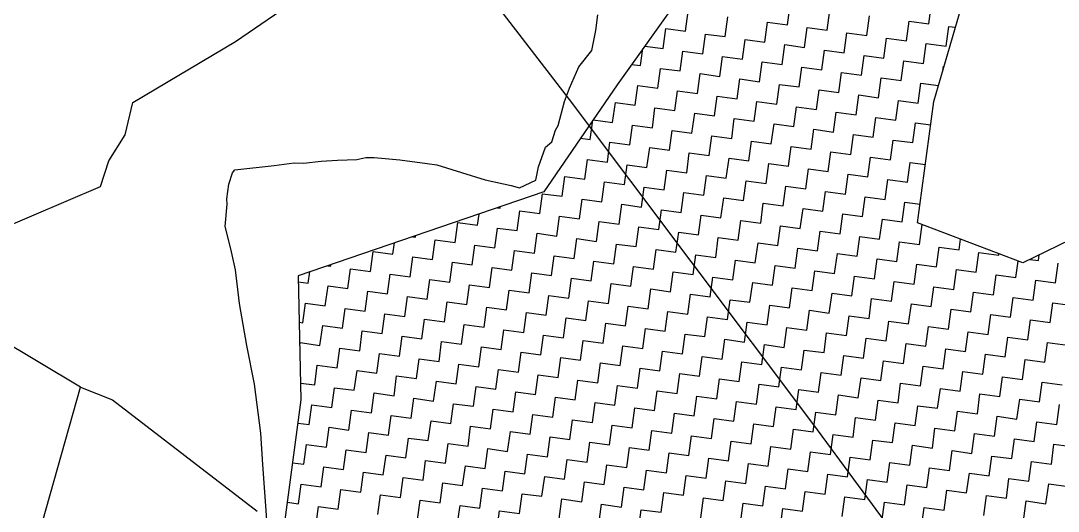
# Model space of a CAD drawing. Header units: metres. Extents: x 291974 to 293244, y 2020596 to 2023640.
# Drawn here: x 292339.3 to 292468.8, y 2021104.7 to 2021166 of the extents above; entities that cross this region are included whole.
import ezdxf

# ---------------------------------------------------------------- set-up
doc = ezdxf.new("R2010")
doc.units = ezdxf.units.M
doc.header["$MEASUREMENT"] = 0
for name, color, linetype in [('LINE_WATER', 4, 'Continuous'), ('POLY_HATCH', 12, 'Continuous'), ('POLY_PARCEL', 6, 'Continuous')]:
    doc.layers.add(name, color=color, linetype=linetype)

msp = doc.modelspace()

# ---------------------------------------------------------------- linework, layer by layer
at = {"layer": 'LINE_WATER'}
for p, q in [((292411.08, 2021164.76), (292411.35, 2021166.74)), ((292410.61, 2021162.27), (292411.08, 2021164.76)), ((292408.99, 2021160.21), (292410.61, 2021162.27)), ((292407.82, 2021157.55), (292408.99, 2021160.21)), ((292407.2, 2021155.89), (292407.82, 2021157.55)), ((292406.39, 2021152.91), (292407.2, 2021155.89)), ((292405.58, 2021150.87), (292406.04, 2021152.29)), ((292406.04, 2021152.29), (292406.39, 2021152.91)), ((292404.82, 2021150.17), (292405.58, 2021150.87)), ((292403.95, 2021147.74), (292404.82, 2021150.17)), ((292370.94, 2021147.89), (292373.4, 2021148.23)), ((292373.4, 2021148.23), (292374.6, 2021148.2)), ((292374.6, 2021148.2), (292376.79, 2021148.45)), ((292376.79, 2021148.45), (292378.82, 2021148.58)), ((292378.82, 2021148.58), (292381.24, 2021148.65)), ((292381.24, 2021148.65), (292382.35, 2021148.9)), ((292382.35, 2021148.9), (292383.43, 2021148.89)), ((292383.43, 2021148.89), (292386.61, 2021148.6)), ((292386.61, 2021148.6), (292390.04, 2021148.14)), ((292390.04, 2021148.14), (292391.23, 2021147.98)), ((292365.25, 2021145.57), (292365.71, 2021146.99)), ((292365.71, 2021146.99), (292366.03, 2021147.35)), ((292366.03, 2021147.35), (292370.94, 2021147.89)), ((292391.23, 2021147.98), (292394.32, 2021147.02)), ((292394.32, 2021147.02), (292397.28, 2021146.09)), ((292403.59, 2021146.04), (292403.95, 2021147.74)), ((292365, 2021143.73), (292365.25, 2021145.57)), ((292397.28, 2021146.09), (292400.54, 2021145.38)), ((292401.58, 2021145.1), (292403.59, 2021146.04)), ((292400.54, 2021145.38), (292401.58, 2021145.1)), ((292364.81, 2021140.26), (292365.05, 2021143.05)), ((292365.05, 2021143.05), (292365, 2021143.73)), ((292365.5, 2021137.49), (292364.81, 2021140.26)), ((292366.09, 2021134.86), (292365.5, 2021137.49)), ((292366.59, 2021130.63), (292366.09, 2021134.86)), ((292367.5, 2021125.41), (292366.59, 2021130.63)), ((292368.46, 2021120.58), (292367.5, 2021125.41)), ((292369.25, 2021114.43), (292368.46, 2021120.58)), ((292369.52, 2021110.5), (292369.25, 2021114.43)), ((292370.02, 2021103.61), (292369.52, 2021110.5))]:
    msp.add_line(p, q, dxfattribs=at)
at = {"layer": 'POLY_HATCH'}
for p, q in [((292453.31, 2021155.91), (292457.86, 2021171.56)), ((292422.76, 2021170.6), (292413.74, 2021157.99)), ((292413.74, 2021157.99), (292404.61, 2021144.59)), ((292451.27, 2021140.74), (292453.31, 2021155.91)), ((292404.61, 2021144.59), (292373.91, 2021134.1)), ((292464.42, 2021135.72), (292451.27, 2021140.74)), ((292474.87, 2021140.81), (292464.42, 2021135.72)), ((292373.91, 2021134.1), (292374.27, 2021118.6)), ((292374.27, 2021118.6), (292371.68, 2021099.44))]:
    msp.add_line(p, q, dxfattribs=at)
at = {"layer": 'POLY_HATCH', "linetype": 'Continuous'}
for p, q in [((292435.02, 2021165.47), (292435.35, 2021167.95)), ((292452.7, 2021165.61), (292453.03, 2021168.09)), ((292422.3, 2021164.67), (292422.63, 2021167.14)), ((292427.25, 2021164), (292427.59, 2021166.48)), ((292439.97, 2021164.81), (292440.31, 2021167.28)), ((292444.93, 2021164.14), (292445.26, 2021166.62)), ((292419.49, 2021162.52), (292419.82, 2021165)), ((292419.82, 2021165), (292422.3, 2021164.67)), ((292432.21, 2021163.33), (292432.54, 2021165.81)), ((292432.54, 2021165.81), (292435.02, 2021165.47)), ((292437.16, 2021162.66), (292437.5, 2021165.14)), ((292437.5, 2021165.14), (292439.97, 2021164.81)), ((292449.88, 2021163.47), (292450.22, 2021165.95)), ((292450.22, 2021165.95), (292452.7, 2021165.61)), ((292454.84, 2021162.8), (292455.17, 2021165.28)), ((292455.17, 2021165.28), (292456, 2021165.17)), ((292424.44, 2021161.85), (292424.77, 2021164.33)), ((292424.77, 2021164.33), (292427.25, 2021164)), ((292429.4, 2021161.19), (292429.73, 2021163.66)), ((292429.73, 2021163.66), (292432.21, 2021163.33)), ((292442.12, 2021161.99), (292442.45, 2021164.47)), ((292442.45, 2021164.47), (292444.93, 2021164.14)), ((292447.07, 2021161.33), (292447.41, 2021163.8)), ((292447.41, 2021163.8), (292449.88, 2021163.47)), ((292416.67, 2021160.38), (292416.96, 2021162.5)), ((292417.2, 2021162.83), (292419.49, 2021162.52)), ((292434.35, 2021160.52), (292434.68, 2021163)), ((292434.68, 2021163), (292437.16, 2021162.66)), ((292439.31, 2021159.85), (292439.64, 2021162.33)), ((292439.64, 2021162.33), (292442.12, 2021161.99)), ((292452.03, 2021160.66), (292452.36, 2021163.14)), ((292452.36, 2021163.14), (292454.84, 2021162.8)), ((292421.63, 2021159.71), (292421.96, 2021162.19)), ((292421.96, 2021162.19), (292424.44, 2021161.85)), ((292426.58, 2021159.04), (292426.92, 2021161.52)), ((292426.92, 2021161.52), (292429.4, 2021161.19)), ((292444.26, 2021159.18), (292444.59, 2021161.66)), ((292444.59, 2021161.66), (292447.07, 2021161.33)), ((292449.22, 2021158.51), (292449.55, 2021160.99)), ((292449.55, 2021160.99), (292452.03, 2021160.66)), ((292415.55, 2021160.53), (292416.67, 2021160.38)), ((292418.82, 2021157.57), (292419.15, 2021160.04)), ((292419.15, 2021160.04), (292421.63, 2021159.71)), ((292431.54, 2021158.37), (292431.87, 2021160.85)), ((292431.87, 2021160.85), (292434.35, 2021160.52)), ((292436.49, 2021157.71), (292436.83, 2021160.18)), ((292436.83, 2021160.18), (292439.31, 2021159.85)), ((292454.43, 2021159.74), (292454.51, 2021160.32)), ((292454.51, 2021160.32), (292454.59, 2021160.31)), ((292423.77, 2021156.9), (292424.11, 2021159.38)), ((292424.11, 2021159.38), (292426.58, 2021159.04)), ((292428.73, 2021156.23), (292429.06, 2021158.71)), ((292429.06, 2021158.71), (292431.54, 2021158.37)), ((292441.45, 2021157.04), (292441.78, 2021159.52)), ((292441.78, 2021159.52), (292444.26, 2021159.18)), ((292446.4, 2021156.37), (292446.74, 2021158.85)), ((292446.74, 2021158.85), (292449.22, 2021158.51)), ((292416.01, 2021155.42), (292416.34, 2021157.9)), ((292416.34, 2021157.9), (292418.82, 2021157.57)), ((292420.96, 2021154.76), (292421.3, 2021157.23)), ((292421.3, 2021157.23), (292423.77, 2021156.9)), ((292433.68, 2021155.56), (292434.02, 2021158.04)), ((292434.02, 2021158.04), (292436.49, 2021157.71)), ((292438.64, 2021154.9), (292438.97, 2021157.37)), ((292438.97, 2021157.37), (292441.45, 2021157.04)), ((292451.36, 2021155.7), (292451.69, 2021158.18)), ((292451.69, 2021158.18), (292453.89, 2021157.89)), ((292413.19, 2021153.28), (292413.53, 2021155.76)), ((292413.53, 2021155.76), (292416.01, 2021155.42)), ((292425.92, 2021154.09), (292426.25, 2021156.57)), ((292426.25, 2021156.57), (292428.73, 2021156.23)), ((292430.87, 2021153.42), (292431.21, 2021155.9)), ((292431.21, 2021155.9), (292433.68, 2021155.56)), ((292443.59, 2021154.23), (292443.93, 2021156.71)), ((292443.93, 2021156.71), (292446.4, 2021156.37)), ((292448.55, 2021153.56), (292448.88, 2021156.04)), ((292448.88, 2021156.04), (292451.36, 2021155.7)), ((292418.15, 2021152.61), (292418.48, 2021155.09)), ((292418.48, 2021155.09), (292420.96, 2021154.76)), ((292435.83, 2021152.75), (292436.16, 2021155.23)), ((292436.16, 2021155.23), (292438.64, 2021154.9)), ((292440.78, 2021152.08), (292441.12, 2021154.56)), ((292441.12, 2021154.56), (292443.59, 2021154.23)), ((292410.38, 2021151.14), (292410.71, 2021153.55)), ((292410.75, 2021153.61), (292413.19, 2021153.28)), ((292423.1, 2021151.94), (292423.44, 2021154.42)), ((292423.44, 2021154.42), (292425.92, 2021154.09)), ((292428.06, 2021151.28), (292428.39, 2021153.75)), ((292428.39, 2021153.75), (292430.87, 2021153.42)), ((292445.74, 2021151.42), (292446.07, 2021153.89)), ((292446.07, 2021153.89), (292448.55, 2021153.56)), ((292450.69, 2021150.75), (292451.03, 2021153.23)), ((292451.03, 2021153.23), (292452.92, 2021152.97)), ((292415.34, 2021150.47), (292415.67, 2021152.95)), ((292415.67, 2021152.95), (292418.15, 2021152.61)), ((292420.29, 2021149.8), (292420.63, 2021152.28)), ((292420.63, 2021152.28), (292423.1, 2021151.94)), ((292433.01, 2021150.61), (292433.35, 2021153.09)), ((292433.35, 2021153.09), (292435.83, 2021152.75)), ((292437.97, 2021149.94), (292438.3, 2021152.42)), ((292438.3, 2021152.42), (292440.78, 2021152.08)), ((292409.18, 2021151.3), (292410.38, 2021151.14)), ((292412.53, 2021148.32), (292412.86, 2021150.8)), ((292412.86, 2021150.8), (292415.34, 2021150.47)), ((292425.25, 2021149.13), (292425.58, 2021151.61)), ((292425.58, 2021151.61), (292428.06, 2021151.28)), ((292430.2, 2021148.46), (292430.54, 2021150.94)), ((292430.54, 2021150.94), (292433.01, 2021150.61)), ((292442.93, 2021149.27), (292443.26, 2021151.75)), ((292443.26, 2021151.75), (292445.74, 2021151.42)), ((292447.88, 2021148.6), (292448.21, 2021151.08)), ((292448.21, 2021151.08), (292450.69, 2021150.75)), ((292417.48, 2021147.66), (292417.82, 2021150.13)), ((292417.82, 2021150.13), (292420.29, 2021149.8)), ((292422.44, 2021146.99), (292422.77, 2021149.47)), ((292422.77, 2021149.47), (292425.25, 2021149.13)), ((292435.16, 2021147.8), (292435.49, 2021150.27)), ((292435.49, 2021150.27), (292437.97, 2021149.94)), ((292440.11, 2021147.13), (292440.45, 2021149.61)), ((292440.45, 2021149.61), (292442.93, 2021149.27)), ((292409.72, 2021146.18), (292410.05, 2021148.66)), ((292410.05, 2021148.66), (292412.53, 2021148.32)), ((292414.67, 2021145.51), (292415, 2021147.99)), ((292415, 2021147.99), (292417.48, 2021147.66)), ((292427.39, 2021146.32), (292427.73, 2021148.8)), ((292427.73, 2021148.8), (292430.2, 2021148.46)), ((292432.35, 2021145.65), (292432.68, 2021148.13)), ((292432.68, 2021148.13), (292435.16, 2021147.8)), ((292445.07, 2021146.46), (292445.4, 2021148.94)), ((292445.4, 2021148.94), (292447.88, 2021148.6)), ((292450.02, 2021145.79), (292450.36, 2021148.27)), ((292450.36, 2021148.27), (292452.25, 2021148.02)), ((292419.63, 2021144.85), (292419.96, 2021147.32)), ((292419.96, 2021147.32), (292422.44, 2021146.99)), ((292437.3, 2021144.99), (292437.64, 2021147.46)), ((292437.64, 2021147.46), (292440.11, 2021147.13)), ((292442.26, 2021144.32), (292442.59, 2021146.79)), ((292442.59, 2021146.79), (292445.07, 2021146.46)), ((292406.9, 2021144.04), (292407.24, 2021146.51)), ((292407.24, 2021146.51), (292409.72, 2021146.18)), ((292411.86, 2021143.37), (292412.19, 2021145.85)), ((292412.19, 2021145.85), (292414.67, 2021145.51)), ((292424.58, 2021144.18), (292424.91, 2021146.65)), ((292424.91, 2021146.65), (292427.39, 2021146.32)), ((292429.54, 2021143.51), (292429.87, 2021145.99)), ((292429.87, 2021145.99), (292432.35, 2021145.65)), ((292447.21, 2021143.65), (292447.55, 2021146.13)), ((292447.55, 2021146.13), (292450.02, 2021145.79)), ((292404.09, 2021141.89), (292404.43, 2021144.37)), ((292404.43, 2021144.37), (292406.9, 2021144.04)), ((292416.81, 2021142.7), (292417.15, 2021145.18)), ((292417.15, 2021145.18), (292419.63, 2021144.85)), ((292421.77, 2021142.03), (292422.1, 2021144.51)), ((292422.1, 2021144.51), (292424.58, 2021144.18)), ((292434.49, 2021142.84), (292434.82, 2021145.32)), ((292434.82, 2021145.32), (292437.3, 2021144.99)), ((292439.45, 2021142.17), (292439.78, 2021144.65)), ((292439.78, 2021144.65), (292442.26, 2021144.32)), ((292409.05, 2021141.23), (292409.38, 2021143.7)), ((292409.38, 2021143.7), (292411.86, 2021143.37)), ((292414, 2021140.56), (292414.34, 2021143.04)), ((292414.34, 2021143.04), (292416.81, 2021142.7)), ((292426.72, 2021141.37), (292427.06, 2021143.84)), ((292427.06, 2021143.84), (292429.54, 2021143.51)), ((292431.68, 2021140.7), (292432.01, 2021143.18)), ((292432.01, 2021143.18), (292434.49, 2021142.84)), ((292444.4, 2021141.51), (292444.73, 2021143.98)), ((292444.73, 2021143.98), (292447.21, 2021143.65)), ((292449.36, 2021140.84), (292449.69, 2021143.32)), ((292449.69, 2021143.32), (292451.58, 2021143.06)), ((292396.33, 2021140.42), (292396.51, 2021141.82)), ((292398.8, 2021142.61), (292399.14, 2021142.56)), ((292399.14, 2021142.56), (292399.16, 2021142.73)), ((292401.28, 2021139.75), (292401.61, 2021142.23)), ((292401.61, 2021142.23), (292404.09, 2021141.89)), ((292406.24, 2021139.08), (292406.57, 2021141.56)), ((292406.57, 2021141.56), (292409.05, 2021141.23)), ((292418.96, 2021139.89), (292419.29, 2021142.37)), ((292419.29, 2021142.37), (292421.77, 2021142.03)), ((292423.91, 2021139.22), (292424.25, 2021141.7)), ((292424.25, 2021141.7), (292426.72, 2021141.37)), ((292436.63, 2021140.03), (292436.97, 2021142.51)), ((292436.97, 2021142.51), (292439.45, 2021142.17)), ((292441.59, 2021139.36), (292441.92, 2021141.84)), ((292441.92, 2021141.84), (292444.4, 2021141.51)), ((292393.51, 2021138.27), (292393.85, 2021140.75)), ((292393.85, 2021140.75), (292396.33, 2021140.42)), ((292411.19, 2021138.41), (292411.52, 2021140.89)), ((292411.52, 2021140.89), (292414, 2021140.56)), ((292416.15, 2021137.75), (292416.48, 2021140.22)), ((292416.48, 2021140.22), (292418.96, 2021139.89)), ((292428.87, 2021138.55), (292429.2, 2021141.03)), ((292429.2, 2021141.03), (292431.68, 2021140.7)), ((292433.82, 2021137.89), (292434.16, 2021140.36)), ((292434.16, 2021140.36), (292436.63, 2021140.03)), ((292446.54, 2021138.69), (292446.88, 2021141.17)), ((292446.88, 2021141.17), (292449.36, 2021140.84)), ((292451.5, 2021138.03), (292451.83, 2021140.5)), ((292451.83, 2021140.5), (292451.92, 2021140.49)), ((292388.22, 2021138.99), (292388.56, 2021138.94)), ((292388.56, 2021138.94), (292388.58, 2021139.11)), ((292398.47, 2021137.61), (292398.8, 2021140.08)), ((292398.8, 2021140.08), (292401.28, 2021139.75)), ((292403.42, 2021136.94), (292403.76, 2021139.42)), ((292403.76, 2021139.42), (292406.24, 2021139.08)), ((292421.1, 2021137.08), (292421.44, 2021139.56)), ((292421.44, 2021139.56), (292423.91, 2021139.22)), ((292438.78, 2021137.22), (292439.11, 2021139.7)), ((292439.11, 2021139.7), (292441.59, 2021139.36)), ((292443.73, 2021136.55), (292444.07, 2021139.03)), ((292444.07, 2021139.03), (292446.54, 2021138.69)), ((292385.75, 2021136.8), (292385.94, 2021138.21)), ((292390.7, 2021136.13), (292391.04, 2021138.61)), ((292391.04, 2021138.61), (292393.51, 2021138.27)), ((292395.66, 2021135.46), (292395.99, 2021137.94)), ((292395.99, 2021137.94), (292398.47, 2021137.61)), ((292408.38, 2021136.27), (292408.71, 2021138.75)), ((292408.71, 2021138.75), (292411.19, 2021138.41)), ((292413.33, 2021135.6), (292413.67, 2021138.08)), ((292413.67, 2021138.08), (292416.15, 2021137.75)), ((292426.06, 2021136.41), (292426.39, 2021138.89)), ((292426.39, 2021138.89), (292428.87, 2021138.55)), ((292431.01, 2021135.74), (292431.35, 2021138.22)), ((292431.35, 2021138.22), (292433.82, 2021137.89)), ((292448.69, 2021135.88), (292449.02, 2021138.36)), ((292449.02, 2021138.36), (292451.5, 2021138.03)), ((292453.64, 2021135.21), (292453.98, 2021137.69)), ((292453.98, 2021137.69), (292456.45, 2021137.36)), ((292456.45, 2021137.36), (292456.63, 2021138.69)), ((292382.94, 2021134.65), (292383.27, 2021137.13)), ((292383.27, 2021137.13), (292385.75, 2021136.8)), ((292387.89, 2021133.99), (292388.22, 2021136.46)), ((292388.22, 2021136.46), (292390.7, 2021136.13)), ((292400.61, 2021134.79), (292400.95, 2021137.27)), ((292400.95, 2021137.27), (292403.42, 2021136.94)), ((292405.57, 2021134.13), (292405.9, 2021136.6)), ((292405.9, 2021136.6), (292408.38, 2021136.27)), ((292418.29, 2021134.93), (292418.62, 2021137.41)), ((292418.62, 2021137.41), (292421.1, 2021137.08)), ((292423.24, 2021134.27), (292423.58, 2021136.74)), ((292423.58, 2021136.74), (292426.06, 2021136.41)), ((292435.97, 2021135.07), (292436.3, 2021137.55)), ((292436.3, 2021137.55), (292438.78, 2021137.22)), ((292440.92, 2021134.41), (292441.26, 2021136.88)), ((292441.26, 2021136.88), (292443.73, 2021136.55)), ((292458.6, 2021134.55), (292458.93, 2021137.02)), ((292458.93, 2021137.02), (292461.41, 2021136.69)), ((292461.41, 2021136.69), (292461.43, 2021136.86)), ((292466.37, 2021136.02), (292466.46, 2021136.71)), ((292377.63, 2021135.37), (292377.98, 2021135.32)), ((292377.98, 2021135.32), (292378, 2021135.5)), ((292392.85, 2021133.32), (292393.18, 2021135.8)), ((292393.18, 2021135.8), (292395.66, 2021135.46)), ((292397.8, 2021132.65), (292398.14, 2021135.13)), ((292398.14, 2021135.13), (292400.61, 2021134.79)), ((292410.52, 2021133.46), (292410.86, 2021135.94)), ((292410.86, 2021135.94), (292413.33, 2021135.6)), ((292415.48, 2021132.79), (292415.81, 2021135.27)), ((292415.81, 2021135.27), (292418.29, 2021134.93)), ((292428.2, 2021133.6), (292428.53, 2021136.08)), ((292428.53, 2021136.08), (292431.01, 2021135.74)), ((292433.15, 2021132.93), (292433.49, 2021135.41)), ((292433.49, 2021135.41), (292435.97, 2021135.07)), ((292445.88, 2021133.74), (292446.21, 2021136.22)), ((292446.21, 2021136.22), (292448.69, 2021135.88)), ((292450.83, 2021133.07), (292451.17, 2021135.55)), ((292451.17, 2021135.55), (292453.64, 2021135.21)), ((292463.55, 2021133.88), (292463.83, 2021135.94)), ((292465.33, 2021136.16), (292466.37, 2021136.02)), ((292468.51, 2021133.21), (292468.84, 2021135.69)), ((292375.17, 2021133.18), (292375.36, 2021134.59)), ((292380.12, 2021132.51), (292380.46, 2021134.99)), ((292380.46, 2021134.99), (292382.94, 2021134.65)), ((292385.08, 2021131.84), (292385.41, 2021134.32)), ((292385.41, 2021134.32), (292387.89, 2021133.99)), ((292402.76, 2021131.98), (292403.09, 2021134.46)), ((292403.09, 2021134.46), (292405.57, 2021134.13)), ((292407.71, 2021131.32), (292408.05, 2021133.79)), ((292408.05, 2021133.79), (292410.52, 2021133.46)), ((292420.43, 2021132.12), (292420.77, 2021134.6)), ((292420.77, 2021134.6), (292423.24, 2021134.27)), ((292425.39, 2021131.46), (292425.72, 2021133.93)), ((292425.72, 2021133.93), (292428.2, 2021133.6)), ((292438.11, 2021132.26), (292438.44, 2021134.74)), ((292438.44, 2021134.74), (292440.92, 2021134.41)), ((292443.07, 2021131.6), (292443.4, 2021134.07)), ((292443.4, 2021134.07), (292445.88, 2021133.74)), ((292455.79, 2021132.4), (292456.12, 2021134.88)), ((292456.12, 2021134.88), (292458.6, 2021134.55)), ((292460.74, 2021131.74), (292461.08, 2021134.21)), ((292461.08, 2021134.21), (292463.55, 2021133.88)), ((292373.93, 2021133.35), (292375.17, 2021133.18)), ((292377.31, 2021130.37), (292377.65, 2021132.85)), ((292377.65, 2021132.85), (292380.12, 2021132.51)), ((292390.03, 2021131.18), (292390.37, 2021133.65)), ((292390.37, 2021133.65), (292392.85, 2021133.32)), ((292394.99, 2021130.51), (292395.32, 2021132.99)), ((292395.32, 2021132.99), (292397.8, 2021132.65)), ((292412.67, 2021130.65), (292413, 2021133.13)), ((292413, 2021133.13), (292415.48, 2021132.79)), ((292417.62, 2021129.98), (292417.96, 2021132.46)), ((292417.96, 2021132.46), (292420.43, 2021132.12)), ((292430.34, 2021130.79), (292430.68, 2021133.27)), ((292430.68, 2021133.27), (292433.15, 2021132.93)), ((292435.3, 2021130.12), (292435.63, 2021132.6)), ((292435.63, 2021132.6), (292438.11, 2021132.26)), ((292448.02, 2021130.93), (292448.35, 2021133.41)), ((292448.35, 2021133.41), (292450.83, 2021133.07)), ((292452.98, 2021130.26), (292453.31, 2021132.74)), ((292453.31, 2021132.74), (292455.79, 2021132.4)), ((292465.7, 2021131.07), (292466.03, 2021133.55)), ((292466.03, 2021133.55), (292468.51, 2021133.21)), ((292382.27, 2021129.7), (292382.6, 2021132.18)), ((292382.6, 2021132.18), (292385.08, 2021131.84)), ((292387.22, 2021129.03), (292387.56, 2021131.51)), ((292387.56, 2021131.51), (292390.03, 2021131.18)), ((292399.94, 2021129.84), (292400.28, 2021132.32)), ((292400.28, 2021132.32), (292402.76, 2021131.98)), ((292404.9, 2021129.17), (292405.23, 2021131.65)), ((292405.23, 2021131.65), (292407.71, 2021131.32)), ((292422.58, 2021129.31), (292422.91, 2021131.79)), ((292422.91, 2021131.79), (292425.39, 2021131.46)), ((292440.25, 2021129.45), (292440.59, 2021131.93)), ((292440.59, 2021131.93), (292443.07, 2021131.6)), ((292445.21, 2021128.78), (292445.54, 2021131.26)), ((292445.54, 2021131.26), (292448.02, 2021130.93)), ((292457.93, 2021129.59), (292458.26, 2021132.07)), ((292458.26, 2021132.07), (292460.74, 2021131.74)), ((292462.89, 2021128.92), (292463.22, 2021131.4)), ((292463.22, 2021131.4), (292465.7, 2021131.07)), ((292374.5, 2021128.22), (292374.84, 2021130.7)), ((292374.84, 2021130.7), (292377.31, 2021130.37)), ((292379.46, 2021127.56), (292379.79, 2021130.03)), ((292379.79, 2021130.03), (292382.27, 2021129.7)), ((292392.18, 2021128.36), (292392.51, 2021130.84)), ((292392.51, 2021130.84), (292394.99, 2021130.51)), ((292397.13, 2021127.7), (292397.47, 2021130.17)), ((292397.47, 2021130.17), (292399.94, 2021129.84)), ((292409.86, 2021128.5), (292410.19, 2021130.98)), ((292410.19, 2021130.98), (292412.67, 2021130.65)), ((292414.81, 2021127.84), (292415.14, 2021130.31)), ((292415.14, 2021130.31), (292417.62, 2021129.98)), ((292427.53, 2021128.64), (292427.87, 2021131.12)), ((292427.87, 2021131.12), (292430.34, 2021130.79)), ((292432.49, 2021127.98), (292432.82, 2021130.45)), ((292432.82, 2021130.45), (292435.3, 2021130.12)), ((292450.16, 2021128.12), (292450.5, 2021130.59)), ((292450.5, 2021130.59), (292452.98, 2021130.26)), ((292455.12, 2021127.45), (292455.45, 2021129.93)), ((292455.45, 2021129.93), (292457.93, 2021129.59)), ((292467.84, 2021128.26), (292468.17, 2021130.73)), ((292468.17, 2021130.73), (292470.65, 2021130.4)), ((292384.41, 2021126.89), (292384.75, 2021129.37)), ((292384.75, 2021129.37), (292387.22, 2021129.03)), ((292389.37, 2021126.22), (292389.7, 2021128.7)), ((292389.7, 2021128.7), (292392.18, 2021128.36)), ((292402.09, 2021127.03), (292402.42, 2021129.51)), ((292402.42, 2021129.51), (292404.9, 2021129.17)), ((292407.04, 2021126.36), (292407.38, 2021128.84)), ((292407.38, 2021128.84), (292409.86, 2021128.5)), ((292419.77, 2021127.17), (292420.1, 2021129.65)), ((292420.1, 2021129.65), (292422.58, 2021129.31)), ((292424.72, 2021126.5), (292425.05, 2021128.98)), ((292425.05, 2021128.98), (292427.53, 2021128.64)), ((292437.44, 2021127.31), (292437.78, 2021129.79)), ((292437.78, 2021129.79), (292440.25, 2021129.45)), ((292442.4, 2021126.64), (292442.73, 2021129.12)), ((292442.73, 2021129.12), (292445.21, 2021128.78)), ((292460.07, 2021126.78), (292460.41, 2021129.26)), ((292460.41, 2021129.26), (292462.89, 2021128.92)), ((292465.03, 2021126.11), (292465.36, 2021128.59)), ((292465.36, 2021128.59), (292467.84, 2021128.26)), ((292374.05, 2021128.29), (292374.5, 2021128.22)), ((292376.64, 2021125.41), (292376.98, 2021127.89)), ((292376.98, 2021127.89), (292379.46, 2021127.56)), ((292394.32, 2021125.55), (292394.66, 2021128.03)), ((292394.66, 2021128.03), (292397.13, 2021127.7)), ((292399.28, 2021124.88), (292399.61, 2021127.36)), ((292399.61, 2021127.36), (292402.09, 2021127.03)), ((292412, 2021125.69), (292412.33, 2021128.17)), ((292412.33, 2021128.17), (292414.81, 2021127.84)), ((292416.95, 2021125.02), (292417.29, 2021127.5)), ((292417.29, 2021127.5), (292419.77, 2021127.17)), ((292429.68, 2021125.83), (292430.01, 2021128.31)), ((292430.01, 2021128.31), (292432.49, 2021127.98)), ((292434.63, 2021125.16), (292434.96, 2021127.64)), ((292434.96, 2021127.64), (292437.44, 2021127.31)), ((292447.35, 2021125.97), (292447.69, 2021128.45)), ((292447.69, 2021128.45), (292450.16, 2021128.12)), ((292452.31, 2021125.3), (292452.64, 2021127.78)), ((292452.64, 2021127.78), (292455.12, 2021127.45)), ((292381.6, 2021124.74), (292381.93, 2021127.22)), ((292381.93, 2021127.22), (292384.41, 2021126.89)), ((292386.56, 2021124.08), (292386.89, 2021126.55)), ((292386.89, 2021126.55), (292389.37, 2021126.22)), ((292404.23, 2021124.22), (292404.57, 2021126.69)), ((292404.57, 2021126.69), (292407.04, 2021126.36)), ((292409.19, 2021123.55), (292409.52, 2021126.03)), ((292409.52, 2021126.03), (292412, 2021125.69)), ((292421.91, 2021124.36), (292422.24, 2021126.83)), ((292422.24, 2021126.83), (292424.72, 2021126.5)), ((292426.86, 2021123.69), (292427.2, 2021126.17)), ((292427.2, 2021126.17), (292429.68, 2021125.83)), ((292439.59, 2021124.5), (292439.92, 2021126.97)), ((292439.92, 2021126.97), (292442.4, 2021126.64)), ((292444.54, 2021123.83), (292444.87, 2021126.31)), ((292444.87, 2021126.31), (292447.35, 2021125.97)), ((292457.26, 2021124.64), (292457.6, 2021127.11)), ((292457.6, 2021127.11), (292460.07, 2021126.78)), ((292462.22, 2021123.97), (292462.55, 2021126.45)), ((292462.55, 2021126.45), (292465.03, 2021126.11)), ((292374.11, 2021125.34), (292374.17, 2021125.75)), ((292374.17, 2021125.75), (292376.64, 2021125.41)), ((292378.79, 2021122.6), (292379.12, 2021125.08)), ((292379.12, 2021125.08), (292381.6, 2021124.74)), ((292391.51, 2021123.41), (292391.84, 2021125.89)), ((292391.84, 2021125.89), (292394.32, 2021125.55)), ((292396.47, 2021122.74), (292396.8, 2021125.22)), ((292396.8, 2021125.22), (292399.28, 2021124.88)), ((292414.14, 2021122.88), (292414.48, 2021125.36)), ((292414.48, 2021125.36), (292416.95, 2021125.02)), ((292419.1, 2021122.21), (292419.43, 2021124.69)), ((292419.43, 2021124.69), (292421.91, 2021124.36)), ((292431.82, 2021123.02), (292432.15, 2021125.5)), ((292432.15, 2021125.5), (292434.63, 2021125.16)), ((292436.77, 2021122.35), (292437.11, 2021124.83)), ((292437.11, 2021124.83), (292439.59, 2021124.5)), ((292449.5, 2021123.16), (292449.83, 2021125.64)), ((292449.83, 2021125.64), (292452.31, 2021125.3)), ((292454.45, 2021122.49), (292454.79, 2021124.97)), ((292454.79, 2021124.97), (292457.26, 2021124.64)), ((292467.17, 2021123.3), (292467.51, 2021125.78)), ((292467.51, 2021125.78), (292469.98, 2021125.44)), ((292383.74, 2021121.93), (292384.08, 2021124.41)), ((292384.08, 2021124.41), (292386.56, 2021124.08)), ((292388.7, 2021121.27), (292389.03, 2021123.74)), ((292389.03, 2021123.74), (292391.51, 2021123.41)), ((292401.42, 2021122.07), (292401.75, 2021124.55)), ((292401.75, 2021124.55), (292404.23, 2021124.22)), ((292406.38, 2021121.41), (292406.71, 2021123.88)), ((292406.71, 2021123.88), (292409.19, 2021123.55)), ((292424.05, 2021121.55), (292424.39, 2021124.02)), ((292424.39, 2021124.02), (292426.86, 2021123.69)), ((292441.73, 2021121.69), (292442.06, 2021124.16)), ((292442.06, 2021124.16), (292444.54, 2021123.83)), ((292446.68, 2021121.02), (292447.02, 2021123.49)), ((292447.02, 2021123.49), (292449.5, 2021123.16)), ((292459.41, 2021121.83), (292459.74, 2021124.3)), ((292459.74, 2021124.3), (292462.22, 2021123.97)), ((292464.36, 2021121.16), (292464.7, 2021123.63)), ((292464.7, 2021123.63), (292467.17, 2021123.3)), ((292375.98, 2021120.46), (292376.31, 2021122.93)), ((292376.31, 2021122.93), (292378.79, 2021122.6)), ((292380.93, 2021119.79), (292381.27, 2021122.27)), ((292381.27, 2021122.27), (292383.74, 2021121.93)), ((292393.65, 2021120.6), (292393.99, 2021123.07)), ((292393.99, 2021123.07), (292396.47, 2021122.74)), ((292398.61, 2021119.93), (292398.94, 2021122.41)), ((292398.94, 2021122.41), (292401.42, 2021122.07)), ((292411.33, 2021120.74), (292411.66, 2021123.21)), ((292411.66, 2021123.21), (292414.14, 2021122.88)), ((292416.29, 2021120.07), (292416.62, 2021122.55)), ((292416.62, 2021122.55), (292419.1, 2021122.21)), ((292429.01, 2021120.88), (292429.34, 2021123.35)), ((292429.34, 2021123.35), (292431.82, 2021123.02)), ((292433.96, 2021120.21), (292434.3, 2021122.69)), ((292434.3, 2021122.69), (292436.77, 2021122.35)), ((292451.64, 2021120.35), (292451.97, 2021122.83)), ((292451.97, 2021122.83), (292454.45, 2021122.49)), ((292456.59, 2021119.68), (292456.93, 2021122.16)), ((292456.93, 2021122.16), (292459.41, 2021121.83)), ((292385.89, 2021119.12), (292386.22, 2021121.6)), ((292386.22, 2021121.6), (292388.7, 2021121.27)), ((292390.84, 2021118.45), (292391.18, 2021120.93)), ((292391.18, 2021120.93), (292393.65, 2021120.6)), ((292403.56, 2021119.26), (292403.9, 2021121.74)), ((292403.9, 2021121.74), (292406.38, 2021121.41)), ((292408.52, 2021118.59), (292408.85, 2021121.07)), ((292408.85, 2021121.07), (292411.33, 2021120.74)), ((292421.24, 2021119.4), (292421.57, 2021121.88)), ((292421.57, 2021121.88), (292424.05, 2021121.55)), ((292426.2, 2021118.73), (292426.53, 2021121.21)), ((292426.53, 2021121.21), (292429.01, 2021120.88)), ((292438.92, 2021119.54), (292439.25, 2021122.02)), ((292439.25, 2021122.02), (292441.73, 2021121.69)), ((292443.87, 2021118.87), (292444.21, 2021121.35)), ((292444.21, 2021121.35), (292446.68, 2021121.02)), ((292461.55, 2021119.01), (292461.88, 2021121.49)), ((292461.88, 2021121.49), (292464.36, 2021121.16)), ((292466.51, 2021118.35), (292466.84, 2021120.82)), ((292466.84, 2021120.82), (292469.32, 2021120.49)), ((292374.22, 2021120.69), (292375.98, 2021120.46)), ((292378.12, 2021117.65), (292378.45, 2021120.12)), ((292378.45, 2021120.12), (292380.93, 2021119.79)), ((292395.8, 2021117.79), (292396.13, 2021120.26)), ((292396.13, 2021120.26), (292398.61, 2021119.93)), ((292400.75, 2021117.12), (292401.09, 2021119.6)), ((292401.09, 2021119.6), (292403.56, 2021119.26)), ((292413.47, 2021117.93), (292413.81, 2021120.4)), ((292413.81, 2021120.4), (292416.29, 2021120.07)), ((292418.43, 2021117.26), (292418.76, 2021119.74)), ((292418.76, 2021119.74), (292421.24, 2021119.4)), ((292431.15, 2021118.07), (292431.49, 2021120.54)), ((292431.49, 2021120.54), (292433.96, 2021120.21)), ((292436.11, 2021117.4), (292436.44, 2021119.88)), ((292436.44, 2021119.88), (292438.92, 2021119.54)), ((292448.83, 2021118.21), (292449.16, 2021120.68)), ((292449.16, 2021120.68), (292451.64, 2021120.35)), ((292453.78, 2021117.54), (292454.12, 2021120.02)), ((292454.12, 2021120.02), (292456.59, 2021119.68)), ((292383.08, 2021116.98), (292383.41, 2021119.46)), ((292383.41, 2021119.46), (292385.89, 2021119.12)), ((292388.03, 2021116.31), (292388.36, 2021118.79)), ((292388.36, 2021118.79), (292390.84, 2021118.45)), ((292405.71, 2021116.45), (292406.04, 2021118.93)), ((292406.04, 2021118.93), (292408.52, 2021118.59)), ((292410.66, 2021115.78), (292411, 2021118.26)), ((292411, 2021118.26), (292413.47, 2021117.93)), ((292423.38, 2021116.59), (292423.72, 2021119.07)), ((292423.72, 2021119.07), (292426.2, 2021118.73)), ((292428.34, 2021115.92), (292428.67, 2021118.4)), ((292428.67, 2021118.4), (292431.15, 2021118.07)), ((292441.06, 2021116.73), (292441.4, 2021119.21)), ((292441.4, 2021119.21), (292443.87, 2021118.87)), ((292446.02, 2021116.06), (292446.35, 2021118.54)), ((292446.35, 2021118.54), (292448.83, 2021118.21)), ((292458.74, 2021116.87), (292459.07, 2021119.35)), ((292459.07, 2021119.35), (292461.55, 2021119.01)), ((292463.69, 2021116.2), (292464.03, 2021118.68)), ((292464.03, 2021118.68), (292466.51, 2021118.35)), ((292375.31, 2021115.5), (292375.64, 2021117.98)), ((292375.64, 2021117.98), (292378.12, 2021117.65)), ((292380.26, 2021114.83), (292380.6, 2021117.31)), ((292380.6, 2021117.31), (292383.08, 2021116.98)), ((292392.99, 2021115.64), (292393.32, 2021118.12)), ((292393.32, 2021118.12), (292395.8, 2021117.79)), ((292397.94, 2021114.97), (292398.28, 2021117.45)), ((292398.28, 2021117.45), (292400.75, 2021117.12)), ((292415.62, 2021115.11), (292415.95, 2021117.59)), ((292415.95, 2021117.59), (292418.43, 2021117.26)), ((292420.57, 2021114.45), (292420.91, 2021116.92)), ((292420.91, 2021116.92), (292423.38, 2021116.59)), ((292433.29, 2021115.25), (292433.63, 2021117.73)), ((292433.63, 2021117.73), (292436.11, 2021117.4)), ((292438.25, 2021114.59), (292438.58, 2021117.06)), ((292438.58, 2021117.06), (292441.06, 2021116.73)), ((292450.97, 2021115.39), (292451.31, 2021117.87)), ((292451.31, 2021117.87), (292453.78, 2021117.54)), ((292455.93, 2021114.73), (292456.26, 2021117.2)), ((292456.26, 2021117.2), (292458.74, 2021116.87)), ((292468.65, 2021115.53), (292468.98, 2021118.01)), ((292373.87, 2021115.7), (292375.31, 2021115.5)), ((292385.22, 2021114.17), (292385.55, 2021116.64)), ((292385.55, 2021116.64), (292388.03, 2021116.31)), ((292390.17, 2021113.5), (292390.51, 2021115.98)), ((292390.51, 2021115.98), (292392.99, 2021115.64)), ((292402.9, 2021114.31), (292403.23, 2021116.78)), ((292403.23, 2021116.78), (292405.71, 2021116.45)), ((292407.85, 2021113.64), (292408.19, 2021116.12)), ((292408.19, 2021116.12), (292410.66, 2021115.78)), ((292425.53, 2021113.78), (292425.86, 2021116.26)), ((292425.86, 2021116.26), (292428.34, 2021115.92)), ((292430.48, 2021113.11), (292430.82, 2021115.59)), ((292430.82, 2021115.59), (292433.29, 2021115.25)), ((292443.21, 2021113.92), (292443.54, 2021116.4)), ((292443.54, 2021116.4), (292446.02, 2021116.06)), ((292448.16, 2021113.25), (292448.49, 2021115.73)), ((292448.49, 2021115.73), (292450.97, 2021115.39)), ((292460.88, 2021114.06), (292461.22, 2021116.54)), ((292461.22, 2021116.54), (292463.69, 2021116.2)), ((292465.84, 2021113.39), (292466.17, 2021115.87)), ((292466.17, 2021115.87), (292468.65, 2021115.53)), ((292377.45, 2021112.69), (292377.79, 2021115.17)), ((292377.79, 2021115.17), (292380.26, 2021114.83)), ((292382.41, 2021112.02), (292382.74, 2021114.5)), ((292382.74, 2021114.5), (292385.22, 2021114.17)), ((292395.13, 2021112.83), (292395.46, 2021115.31)), ((292395.46, 2021115.31), (292397.94, 2021114.97)), ((292400.08, 2021112.16), (292400.42, 2021114.64)), ((292400.42, 2021114.64), (292402.9, 2021114.31)), ((292412.81, 2021112.97), (292413.14, 2021115.45)), ((292413.14, 2021115.45), (292415.62, 2021115.11)), ((292417.76, 2021112.3), (292418.1, 2021114.78)), ((292418.1, 2021114.78), (292420.57, 2021114.45)), ((292435.44, 2021112.44), (292435.77, 2021114.92)), ((292435.77, 2021114.92), (292438.25, 2021114.59)), ((292453.12, 2021112.58), (292453.45, 2021115.06)), ((292453.45, 2021115.06), (292455.93, 2021114.73)), ((292458.07, 2021111.91), (292458.4, 2021114.39)), ((292458.4, 2021114.39), (292460.88, 2021114.06)), ((292374.64, 2021110.55), (292374.98, 2021113.02)), ((292374.98, 2021113.02), (292377.45, 2021112.69)), ((292387.36, 2021111.35), (292387.7, 2021113.83)), ((292387.7, 2021113.83), (292390.17, 2021113.5)), ((292392.32, 2021110.69), (292392.65, 2021113.16)), ((292392.65, 2021113.16), (292395.13, 2021112.83)), ((292405.04, 2021111.49), (292405.37, 2021113.97)), ((292405.37, 2021113.97), (292407.85, 2021113.64)), ((292410, 2021110.83), (292410.33, 2021113.3)), ((292410.33, 2021113.3), (292412.81, 2021112.97)), ((292422.72, 2021111.63), (292423.05, 2021114.11)), ((292423.05, 2021114.11), (292425.53, 2021113.78)), ((292427.67, 2021110.97), (292428.01, 2021113.44)), ((292428.01, 2021113.44), (292430.48, 2021113.11)), ((292440.39, 2021111.77), (292440.73, 2021114.25)), ((292440.73, 2021114.25), (292443.21, 2021113.92)), ((292445.35, 2021111.11), (292445.68, 2021113.58)), ((292445.68, 2021113.58), (292448.16, 2021113.25)), ((292463.03, 2021111.25), (292463.36, 2021113.72)), ((292463.36, 2021113.72), (292465.84, 2021113.39)), ((292467.98, 2021110.58), (292468.31, 2021113.06)), ((292468.31, 2021113.06), (292470.79, 2021112.72)), ((292379.6, 2021109.88), (292379.93, 2021112.36)), ((292379.93, 2021112.36), (292382.41, 2021112.02)), ((292397.27, 2021110.02), (292397.61, 2021112.5)), ((292397.61, 2021112.5), (292400.08, 2021112.16)), ((292402.23, 2021109.35), (292402.56, 2021111.83)), ((292402.56, 2021111.83), (292405.04, 2021111.49)), ((292414.95, 2021110.16), (292415.28, 2021112.64)), ((292415.28, 2021112.64), (292417.76, 2021112.3)), ((292419.91, 2021109.49), (292420.24, 2021111.97)), ((292420.24, 2021111.97), (292422.72, 2021111.63)), ((292432.63, 2021110.3), (292432.96, 2021112.78)), ((292432.96, 2021112.78), (292435.44, 2021112.44)), ((292437.58, 2021109.63), (292437.92, 2021112.11)), ((292437.92, 2021112.11), (292440.39, 2021111.77)), ((292450.3, 2021110.44), (292450.64, 2021112.92)), ((292450.64, 2021112.92), (292453.12, 2021112.58)), ((292455.26, 2021109.77), (292455.59, 2021112.25)), ((292455.59, 2021112.25), (292458.07, 2021111.91)), ((292373.21, 2021110.74), (292374.64, 2021110.55)), ((292384.55, 2021109.21), (292384.89, 2021111.69)), ((292384.89, 2021111.69), (292387.36, 2021111.35)), ((292389.51, 2021108.54), (292389.84, 2021111.02)), ((292389.84, 2021111.02), (292392.32, 2021110.69)), ((292407.18, 2021108.68), (292407.52, 2021111.16)), ((292407.52, 2021111.16), (292410, 2021110.83)), ((292412.14, 2021108.02), (292412.47, 2021110.49)), ((292412.47, 2021110.49), (292414.95, 2021110.16)), ((292424.86, 2021108.82), (292425.19, 2021111.3)), ((292425.19, 2021111.3), (292427.67, 2021110.97)), ((292429.82, 2021108.16), (292430.15, 2021110.63)), ((292430.15, 2021110.63), (292432.63, 2021110.3)), ((292442.54, 2021108.96), (292442.87, 2021111.44)), ((292442.87, 2021111.44), (292445.35, 2021111.11)), ((292447.49, 2021108.3), (292447.83, 2021110.77)), ((292447.83, 2021110.77), (292450.3, 2021110.44)), ((292460.21, 2021109.1), (292460.55, 2021111.58)), ((292460.55, 2021111.58), (292463.03, 2021111.25)), ((292465.17, 2021108.44), (292465.5, 2021110.91)), ((292465.5, 2021110.91), (292467.98, 2021110.58)), ((292376.78, 2021107.74), (292377.12, 2021110.21)), ((292377.12, 2021110.21), (292379.6, 2021109.88)), ((292381.74, 2021107.07), (292382.07, 2021109.55)), ((292382.07, 2021109.55), (292384.55, 2021109.21)), ((292394.46, 2021107.88), (292394.8, 2021110.35)), ((292394.8, 2021110.35), (292397.27, 2021110.02)), ((292399.42, 2021107.21), (292399.75, 2021109.69)), ((292399.75, 2021109.69), (292402.23, 2021109.35)), ((292417.09, 2021107.35), (292417.43, 2021109.83)), ((292417.43, 2021109.83), (292419.91, 2021109.49)), ((292422.05, 2021106.68), (292422.38, 2021109.16)), ((292422.38, 2021109.16), (292424.86, 2021108.82)), ((292434.77, 2021107.49), (292435.1, 2021109.97)), ((292435.1, 2021109.97), (292437.58, 2021109.63)), ((292439.73, 2021106.82), (292440.06, 2021109.3)), ((292440.06, 2021109.3), (292442.54, 2021108.96)), ((292452.45, 2021107.63), (292452.78, 2021110.11)), ((292452.78, 2021110.11), (292455.26, 2021109.77)), ((292457.4, 2021106.96), (292457.74, 2021109.44)), ((292457.74, 2021109.44), (292460.21, 2021109.1)), ((292373.97, 2021105.59), (292374.31, 2021108.07)), ((292374.31, 2021108.07), (292376.78, 2021107.74)), ((292386.7, 2021106.4), (292387.03, 2021108.88)), ((292387.03, 2021108.88), (292389.51, 2021108.54)), ((292391.65, 2021105.73), (292391.98, 2021108.21)), ((292391.98, 2021108.21), (292394.46, 2021107.88)), ((292404.37, 2021106.54), (292404.71, 2021109.02)), ((292404.71, 2021109.02), (292407.18, 2021108.68)), ((292409.33, 2021105.87), (292409.66, 2021108.35)), ((292409.66, 2021108.35), (292412.14, 2021108.02)), ((292427, 2021106.01), (292427.34, 2021108.49)), ((292427.34, 2021108.49), (292429.82, 2021108.16)), ((292431.96, 2021105.34), (292432.29, 2021107.82)), ((292432.29, 2021107.82), (292434.77, 2021107.49)), ((292444.68, 2021106.15), (292445.01, 2021108.63)), ((292445.01, 2021108.63), (292447.49, 2021108.3)), ((292449.64, 2021105.48), (292449.97, 2021107.96)), ((292449.97, 2021107.96), (292452.45, 2021107.63)), ((292462.36, 2021106.29), (292462.69, 2021108.77)), ((292462.69, 2021108.77), (292465.17, 2021108.44)), ((292467.31, 2021105.62), (292467.65, 2021108.1)), ((292467.65, 2021108.1), (292470.12, 2021107.77)), ((292378.93, 2021104.92), (292379.26, 2021107.4)), ((292379.26, 2021107.4), (292381.74, 2021107.07)), ((292383.88, 2021104.26), (292384.22, 2021106.73)), ((292384.22, 2021106.73), (292386.7, 2021106.4)), ((292396.61, 2021105.06), (292396.94, 2021107.54)), ((292396.94, 2021107.54), (292399.42, 2021107.21)), ((292401.56, 2021104.4), (292401.89, 2021106.87)), ((292401.89, 2021106.87), (292404.37, 2021106.54)), ((292414.28, 2021105.2), (292414.62, 2021107.68)), ((292414.62, 2021107.68), (292417.09, 2021107.35)), ((292419.24, 2021104.54), (292419.57, 2021107.01)), ((292419.57, 2021107.01), (292422.05, 2021106.68)), ((292436.91, 2021104.68), (292437.25, 2021107.15)), ((292437.25, 2021107.15), (292439.73, 2021106.82)), ((292454.59, 2021104.82), (292454.93, 2021107.29)), ((292454.93, 2021107.29), (292457.4, 2021106.96)), ((292459.55, 2021104.15), (292459.88, 2021106.63)), ((292459.88, 2021106.63), (292462.36, 2021106.29)), ((292372.54, 2021105.79), (292373.97, 2021105.59)), ((292376.12, 2021102.78), (292376.45, 2021105.26)), ((292376.45, 2021105.26), (292378.93, 2021104.92)), ((292388.84, 2021103.59), (292389.17, 2021106.07)), ((292389.17, 2021106.07), (292391.65, 2021105.73)), ((292393.79, 2021102.92), (292394.13, 2021105.4)), ((292394.13, 2021105.4), (292396.61, 2021105.06)), ((292406.52, 2021103.73), (292406.85, 2021106.21)), ((292406.85, 2021106.21), (292409.33, 2021105.87)), ((292411.47, 2021103.06), (292411.8, 2021105.54)), ((292411.8, 2021105.54), (292414.28, 2021105.2)), ((292424.19, 2021103.87), (292424.53, 2021106.35)), ((292424.53, 2021106.35), (292427, 2021106.01)), ((292429.15, 2021103.2), (292429.48, 2021105.68)), ((292429.48, 2021105.68), (292431.96, 2021105.34)), ((292441.87, 2021104.01), (292442.2, 2021106.49)), ((292442.2, 2021106.49), (292444.68, 2021106.15)), ((292446.82, 2021103.34), (292447.16, 2021105.82)), ((292447.16, 2021105.82), (292449.64, 2021105.48)), ((292464.5, 2021103.48), (292464.84, 2021105.96)), ((292464.84, 2021105.96), (292467.31, 2021105.62)), ((292398.75, 2021102.25), (292399.08, 2021104.73)), ((292399.08, 2021104.73), (292401.56, 2021104.4)), ((292416.43, 2021102.39), (292416.76, 2021104.87)), ((292416.76, 2021104.87), (292419.24, 2021104.54)), ((292434.1, 2021102.53), (292434.44, 2021105.01)), ((292434.44, 2021105.01), (292436.91, 2021104.68)), ((292451.78, 2021102.67), (292452.11, 2021105.15)), ((292452.11, 2021105.15), (292454.59, 2021104.82))]:
    msp.add_line(p, q, dxfattribs=at)
at = {"layer": 'POLY_PARCEL'}
for p, q in [((292390.07, 2021179.21), (292407.78, 2021156.16)), ((292366.1, 2021163.38), (292375.09, 2021169.59)), ((292353.28, 2021155.79), (292366.1, 2021163.38)), ((292352.3, 2021151.71), (292353.28, 2021155.79)), ((292407.78, 2021156.16), (292438.17, 2021115.65)), ((292350.26, 2021148.49), (292352.3, 2021151.71)), ((292349.25, 2021145.28), (292350.26, 2021148.49)), ((292335.8, 2021139.53), (292349.25, 2021145.28)), ((292346.73, 2021120.18), (292333.1, 2021128.34)), ((292329.18, 2021057.94), (292346.73, 2021120.18)), ((292346.73, 2021120.18), (292350.75, 2021118.62)), ((292350.75, 2021118.62), (292368.8, 2021104.67)), ((292438.17, 2021115.65), (292485.33, 2021051.47))]:
    msp.add_line(p, q, dxfattribs=at)

doc.saveas('drawing.dxf')
